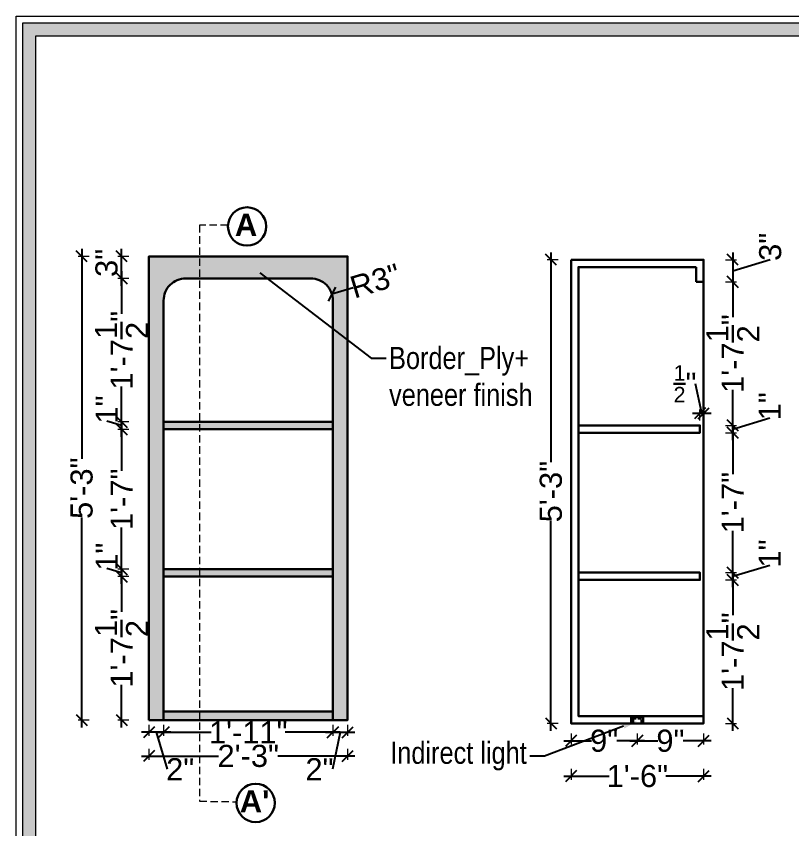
# Model space of a CAD drawing. Header units: millimetres. Extents: x 56222 to 3066687, y -650199 to -121287.
# Drawn here: x 135379.2 to 135484.5, y -182868.9 to -182758.6 of the extents above; entities that cross this region are included whole.
import ezdxf
from ezdxf import colors
from ezdxf.entities.mleader import LeaderData, LeaderLine
from ezdxf.math import Vec2, Vec3

# ---------------------------------------------------------------- set-up
doc = ezdxf.new("R2010")
doc.units = ezdxf.units.MM
doc.header["$MEASUREMENT"] = 0
doc.header["$PDMODE"] = 35
doc.linetypes.add('00 . GROUND FLOOR$0$DASHED', pattern=[0.75, 0.5, -0.25])
doc.linetypes.add('DASHEDX2', pattern=[1.5, 1, -0.5])
doc.layers.get('Defpoints').update_dxf_attribs({"color": 220})
doc.layers.add('AR HATCH-7', color=7, linetype='Continuous')
for name, color, linetype, lineweight in [('Dimension', 10, 'DASHEDX2', 20), ('FURNITURE', 32, 'Continuous', 9), ('FURNITURE-1', 252, 'Continuous', 13), ('GROUND FLOOR', 7, 'Continuous', 9), ('Text', 7, 'Continuous', 15), ('wall', 7, 'Continuous', 30)]:
    doc.layers.add(name, color=color, linetype=linetype, lineweight=lineweight)
doc.styles.add('Arial', font='arial.ttf')
doc.styles.get("Standard").update_dxf_attribs({"font": 'arial.ttf', "height": 6})
doc.styles.add('style4', font='ARIALN.TTF')
doc.dimstyles.new('Archana', dxfattribs={"dimtxt": 3, "dimasz": 1.5, "dimexe": 0.5, "dimexo": 0.5, "dimgap": 0, "dimtad": 0, "dimzin": 0, "dimdsep": 46, "dimlunit": 4, "dimtxsty": 'Arial', "dimblk": 'OBLIQUE', "dimcen": 0, "dimdle": 1, "dimclrd": 1, "dimclre": 1, "dimclrt": 5, "dimadec": 0, "dimazin": 0, "dimtfac": 1, "dimtofl": 0, "dimtmove": 1, "dimatfit": 3, "dimfxl": 1, "dimfxlon": 1, "dimtolj": 1, "dimtzin": 0, "dimlwd": 25, "dimlwe": -1, "dimarcsym": 0})

# ---------------------------------------------------------------- blocks, each defined once
blk = doc.blocks.new('_Oblique')
at = {"layer": 'wall', "color": 0, "lineweight": -2}
blk.add_line((-0.5, -0.5), (0.5, 0.5), dxfattribs=at)
blk = doc.blocks.new('*D467')
at = {"layer": 'Defpoints', "color": 0, "lineweight": 30, "transparency": 16777216}
for p in [(135422.21, -182854.13), (135424.21, -182854.13), (135424.21, -182855.79)]:
    blk.add_point(p, dxfattribs=at)
at = {"layer": 'FURNITURE', "color": 1, "transparency": 16777216}
for p, q in [((135422.21, -182854.79), (135422.21, -182856.29)), ((135424.21, -182854.79), (135424.21, -182856.29))]:
    blk.add_line(p, q, dxfattribs=at)
at = {"layer": 'FURNITURE', "color": 1, "lineweight": 25, "transparency": 16777216}
for p, q in [((135421.21, -182855.79), (135425.21, -182855.79)), ((135423.21, -182855.79), (135422.15, -182860.8))]:
    blk.add_line(p, q, dxfattribs=at)
at = {"layer": 'FURNITURE', "color": 1, "lineweight": 25, "transparency": 16777216, "xscale": 1.5, "yscale": 1.5, "zscale": 1.5, "rotation": 180}
blk.add_blockref('_Oblique', (135422.21, -182855.79), dxfattribs=at)
at = {"layer": 'FURNITURE', "color": 1, "lineweight": 25, "transparency": 16777216, "xscale": 1.5, "yscale": 1.5, "zscale": 1.5}
blk.add_blockref('_Oblique', (135424.21, -182855.79), dxfattribs=at)
at = {"layer": 'FURNITURE', "color": 5, "lineweight": 30, "transparency": 16777216, "insert": (135420.4, -182860.8), "char_height": 3, "attachment_point": 5, "style": 'Arial'}
blk.add_mtext('\\A1;2"', dxfattribs=at)
blk = doc.blocks.new('*D468')
at = {"layer": 'Defpoints', "color": 0, "lineweight": 30, "transparency": 16777216}
for p in [(135399.24, -182854.13), (135422.21, -182854.13), (135399.24, -182855.79)]:
    blk.add_point(p, dxfattribs=at)
at = {"layer": 'FURNITURE', "color": 1, "transparency": 16777216}
for p, q in [((135399.24, -182854.79), (135399.24, -182856.29)), ((135422.21, -182854.79), (135422.21, -182856.29))]:
    blk.add_line(p, q, dxfattribs=at)
at = {"layer": 'FURNITURE', "color": 1, "lineweight": 25, "transparency": 16777216}
for p, q in [((135398.24, -182855.79), (135405.71, -182855.79)), ((135423.21, -182855.79), (135415.74, -182855.79))]:
    blk.add_line(p, q, dxfattribs=at)
at = {"layer": 'FURNITURE', "color": 1, "lineweight": 25, "transparency": 16777216, "xscale": 1.5, "yscale": 1.5, "zscale": 1.5, "rotation": 180}
blk.add_blockref('_Oblique', (135399.24, -182855.79), dxfattribs=at)
at = {"layer": 'FURNITURE', "color": 1, "lineweight": 25, "transparency": 16777216, "xscale": 1.5, "yscale": 1.5, "zscale": 1.5}
blk.add_blockref('_Oblique', (135422.21, -182855.79), dxfattribs=at)
at = {"layer": 'FURNITURE', "color": 5, "lineweight": 30, "transparency": 16777216, "insert": (135410.73, -182855.79), "char_height": 3, "attachment_point": 5, "style": 'Arial'}
blk.add_mtext('\\A1;1\'-11"', dxfattribs=at)
blk = doc.blocks.new('*D469')
at = {"layer": 'Defpoints', "color": 0, "lineweight": 30, "transparency": 16777216}
for p in [(135397.24, -182854.13), (135399.24, -182854.13), (135397.24, -182855.79)]:
    blk.add_point(p, dxfattribs=at)
at = {"layer": 'FURNITURE', "color": 1, "transparency": 16777216}
for p, q in [((135397.24, -182854.79), (135397.24, -182856.29)), ((135399.24, -182854.79), (135399.24, -182856.29))]:
    blk.add_line(p, q, dxfattribs=at)
at = {"layer": 'FURNITURE', "color": 1, "lineweight": 25, "transparency": 16777216}
for p, q in [((135400.24, -182855.79), (135396.24, -182855.79)), ((135398.24, -182855.79), (135399.74, -182860.8))]:
    blk.add_line(p, q, dxfattribs=at)
at = {"layer": 'FURNITURE', "color": 1, "lineweight": 25, "transparency": 16777216, "xscale": 1.5, "yscale": 1.5, "zscale": 1.5, "rotation": 180}
blk.add_blockref('_Oblique', (135397.24, -182855.79), dxfattribs=at)
at = {"layer": 'FURNITURE', "color": 1, "lineweight": 25, "transparency": 16777216, "xscale": 1.5, "yscale": 1.5, "zscale": 1.5}
blk.add_blockref('_Oblique', (135399.24, -182855.79), dxfattribs=at)
at = {"layer": 'FURNITURE', "color": 5, "lineweight": 30, "transparency": 16777216, "insert": (135401.49, -182860.8), "char_height": 3, "attachment_point": 5, "style": 'Arial'}
blk.add_mtext('\\A1;2"', dxfattribs=at)
blk = doc.blocks.new('*D470')
at = {"layer": 'Defpoints', "color": 0, "lineweight": 30, "transparency": 16777216}
for p in [(135393.53, -182834.65), (135399.24, -182834.65), (135397.24, -182854.13)]:
    blk.add_point(p, dxfattribs=at)
at = {"layer": 'FURNITURE', "color": 1, "lineweight": 25, "transparency": 16777216}
for p, q in [((135393.53, -182833.65), (135393.53, -182839.45)), ((135393.53, -182855.13), (135393.53, -182849.33))]:
    blk.add_line(p, q, dxfattribs=at)
at = {"layer": 'FURNITURE', "color": 1, "transparency": 16777216}
for p, q in [((135394.53, -182834.65), (135393.03, -182834.65)), ((135394.53, -182854.13), (135393.03, -182854.13))]:
    blk.add_line(p, q, dxfattribs=at)
at = {"layer": 'FURNITURE', "color": 1, "lineweight": 25, "transparency": 16777216, "xscale": 1.5, "yscale": 1.5, "zscale": 1.5}
for p, rotation in [((135393.53, -182834.65), 90), ((135393.53, -182854.13), 270)]:
    blk.add_blockref('_Oblique', p, dxfattribs=dict(at, rotation=rotation))
at = {"layer": 'FURNITURE', "color": 5, "lineweight": 30, "transparency": 16777216, "insert": (135393.53, -182844.39), "char_height": 3, "attachment_point": 5, "rotation": 90, "style": 'Arial'}
blk.add_mtext('\\A1;1\'-7{\\H1x;\\S1/2;}"', dxfattribs=at)
blk = doc.blocks.new('*D471')
at = {"layer": 'Defpoints', "color": 0, "lineweight": 30, "transparency": 16777216}
for p in [(135393.53, -182833.65), (135399.24, -182833.65), (135399.24, -182834.65)]:
    blk.add_point(p, dxfattribs=at)
at = {"layer": 'FURNITURE', "color": 1, "lineweight": 25, "transparency": 16777216}
for p, q in [((135393.53, -182835.65), (135393.53, -182832.65)), ((135393.53, -182834.15), (135391.52, -182833.55))]:
    blk.add_line(p, q, dxfattribs=at)
at = {"layer": 'FURNITURE', "color": 1, "transparency": 16777216}
for p, q in [((135394.53, -182833.65), (135393.03, -182833.65)), ((135394.53, -182834.65), (135393.03, -182834.65))]:
    blk.add_line(p, q, dxfattribs=at)
at = {"layer": 'FURNITURE', "color": 1, "lineweight": 25, "transparency": 16777216, "xscale": 1.5, "yscale": 1.5, "zscale": 1.5}
for p, rotation in [((135393.53, -182833.65), 90), ((135393.53, -182834.65), 270)]:
    blk.add_blockref('_Oblique', p, dxfattribs=dict(at, rotation=rotation))
at = {"layer": 'FURNITURE', "color": 5, "lineweight": 30, "transparency": 16777216, "insert": (135391.52, -182831.96), "char_height": 3, "attachment_point": 5, "rotation": 90, "style": 'Arial'}
blk.add_mtext('\\A1;1"', dxfattribs=at)
blk = doc.blocks.new('*D472')
at = {"layer": 'Defpoints', "color": 0, "lineweight": 30, "transparency": 16777216}
for p in [(135393.53, -182814.67), (135399.24, -182814.67), (135399.24, -182833.65)]:
    blk.add_point(p, dxfattribs=at)
at = {"layer": 'FURNITURE', "color": 1, "lineweight": 25, "transparency": 16777216}
for p, q in [((135393.53, -182813.67), (135393.53, -182820.31)), ((135393.53, -182834.65), (135393.53, -182828))]:
    blk.add_line(p, q, dxfattribs=at)
at = {"layer": 'FURNITURE', "color": 1, "transparency": 16777216}
for p, q in [((135394.53, -182814.67), (135393.03, -182814.67)), ((135394.53, -182833.65), (135393.03, -182833.65))]:
    blk.add_line(p, q, dxfattribs=at)
at = {"layer": 'FURNITURE', "color": 1, "lineweight": 25, "transparency": 16777216, "xscale": 1.5, "yscale": 1.5, "zscale": 1.5}
for p, rotation in [((135393.53, -182814.67), 90), ((135393.53, -182833.65), 270)]:
    blk.add_blockref('_Oblique', p, dxfattribs=dict(at, rotation=rotation))
at = {"layer": 'FURNITURE', "color": 5, "lineweight": 30, "transparency": 16777216, "insert": (135393.53, -182824.16), "char_height": 3, "attachment_point": 5, "rotation": 90, "style": 'Arial'}
blk.add_mtext('\\A1;1\'-7"', dxfattribs=at)
blk = doc.blocks.new('*D473')
at = {"layer": 'Defpoints', "color": 0, "lineweight": 30, "transparency": 16777216}
for p in [(135393.53, -182813.67), (135399.24, -182813.67), (135399.24, -182814.67)]:
    blk.add_point(p, dxfattribs=at)
at = {"layer": 'FURNITURE', "color": 1, "lineweight": 25, "transparency": 16777216}
for p, q in [((135393.53, -182814.17), (135391.52, -182813.57)), ((135393.53, -182815.67), (135393.53, -182812.67))]:
    blk.add_line(p, q, dxfattribs=at)
at = {"layer": 'FURNITURE', "color": 1, "transparency": 16777216}
for p, q in [((135394.53, -182813.67), (135393.03, -182813.67)), ((135394.53, -182814.67), (135393.03, -182814.67))]:
    blk.add_line(p, q, dxfattribs=at)
at = {"layer": 'FURNITURE', "color": 1, "lineweight": 25, "transparency": 16777216, "xscale": 1.5, "yscale": 1.5, "zscale": 1.5}
for p, rotation in [((135393.53, -182813.67), 90), ((135393.53, -182814.67), 270)]:
    blk.add_blockref('_Oblique', p, dxfattribs=dict(at, rotation=rotation))
at = {"layer": 'FURNITURE', "color": 5, "lineweight": 30, "transparency": 16777216, "insert": (135391.52, -182811.98), "char_height": 3, "attachment_point": 5, "rotation": 90, "style": 'Arial'}
blk.add_mtext('\\A1;1"', dxfattribs=at)
blk = doc.blocks.new('*D474')
at = {"layer": 'Defpoints', "color": 0, "lineweight": 30, "transparency": 16777216}
for p in [(135393.53, -182794.19), (135404.26, -182794.19), (135399.24, -182813.67)]:
    blk.add_point(p, dxfattribs=at)
at = {"layer": 'FURNITURE', "color": 1, "lineweight": 25, "transparency": 16777216}
for p, q in [((135393.53, -182793.19), (135393.53, -182798.99)), ((135393.53, -182814.67), (135393.53, -182808.87))]:
    blk.add_line(p, q, dxfattribs=at)
at = {"layer": 'FURNITURE', "color": 1, "transparency": 16777216}
for p, q in [((135394.53, -182794.19), (135393.03, -182794.19)), ((135394.53, -182813.67), (135393.03, -182813.67))]:
    blk.add_line(p, q, dxfattribs=at)
at = {"layer": 'FURNITURE', "color": 1, "lineweight": 25, "transparency": 16777216, "xscale": 1.5, "yscale": 1.5, "zscale": 1.5}
for p, rotation in [((135393.53, -182794.19), 90), ((135393.53, -182813.67), 270)]:
    blk.add_blockref('_Oblique', p, dxfattribs=dict(at, rotation=rotation))
at = {"layer": 'FURNITURE', "color": 5, "lineweight": 30, "transparency": 16777216, "insert": (135393.53, -182803.93), "char_height": 3, "attachment_point": 5, "rotation": 90, "style": 'Arial'}
blk.add_mtext('\\A1;1\'-7{\\H1x;\\S1/2;}"', dxfattribs=at)
blk = doc.blocks.new('*D475')
at = {"layer": 'Defpoints', "color": 0, "lineweight": 30, "transparency": 16777216}
for p in [(135393.53, -182791.19), (135404.26, -182791.19), (135404.26, -182794.19)]:
    blk.add_point(p, dxfattribs=at)
at = {"layer": 'FURNITURE', "color": 1, "lineweight": 25, "transparency": 16777216}
blk.add_line((135393.53, -182795.19), (135393.53, -182790.19), dxfattribs=at)
at = {"layer": 'FURNITURE', "color": 1, "transparency": 16777216}
for p, q in [((135394.53, -182791.19), (135393.03, -182791.19)), ((135394.53, -182794.19), (135393.03, -182794.19))]:
    blk.add_line(p, q, dxfattribs=at)
at = {"layer": 'FURNITURE', "color": 1, "lineweight": 25, "transparency": 16777216, "xscale": 1.5, "yscale": 1.5, "zscale": 1.5}
for p, rotation in [((135393.53, -182791.19), 90), ((135393.53, -182794.19), 270)]:
    blk.add_blockref('_Oblique', p, dxfattribs=dict(at, rotation=rotation))
at = {"layer": 'FURNITURE', "color": 5, "lineweight": 30, "transparency": 16777216, "insert": (135391.5, -182792.08), "char_height": 3, "attachment_point": 5, "rotation": 90, "style": 'Arial'}
blk.add_mtext('\\A1;3"', dxfattribs=at)
blk = doc.blocks.new('*D476')
at = {"layer": 'Defpoints', "color": 0, "lineweight": 30, "transparency": 16777216}
for p in [(135397.24, -182791.19), (135388.12, -182854.13), (135397.24, -182854.13)]:
    blk.add_point(p, dxfattribs=at)
at = {"layer": 'FURNITURE', "color": 1, "lineweight": 25, "transparency": 16777216}
for p, q in [((135388.12, -182790.19), (135388.12, -182818.67)), ((135388.12, -182855.13), (135388.12, -182826.65))]:
    blk.add_line(p, q, dxfattribs=at)
at = {"layer": 'FURNITURE', "color": 1, "transparency": 16777216}
for p, q in [((135389.12, -182791.19), (135387.62, -182791.19)), ((135389.12, -182854.13), (135387.62, -182854.13))]:
    blk.add_line(p, q, dxfattribs=at)
at = {"layer": 'FURNITURE', "color": 1, "lineweight": 25, "transparency": 16777216, "xscale": 1.5, "yscale": 1.5, "zscale": 1.5}
for p, rotation in [((135388.12, -182791.19), 90), ((135388.12, -182854.13), 270)]:
    blk.add_blockref('_Oblique', p, dxfattribs=dict(at, rotation=rotation))
at = {"layer": 'FURNITURE', "color": 5, "lineweight": 30, "transparency": 16777216, "insert": (135388.12, -182822.66), "char_height": 3, "attachment_point": 5, "rotation": 90, "style": 'Arial'}
blk.add_mtext('\\A1;5\'-3"', dxfattribs=at)
blk = doc.blocks.new('*D477')
at = {"layer": 'Defpoints', "color": 0, "lineweight": 30, "transparency": 16777216}
for p in [(135397.24, -182854.13), (135424.21, -182854.13), (135424.21, -182859.01)]:
    blk.add_point(p, dxfattribs=at)
at = {"layer": 'FURNITURE', "color": 1, "transparency": 16777216}
for p, q in [((135397.24, -182858.01), (135397.24, -182859.51)), ((135424.21, -182858.01), (135424.21, -182859.51))]:
    blk.add_line(p, q, dxfattribs=at)
at = {"layer": 'FURNITURE', "color": 1, "lineweight": 25, "transparency": 16777216}
for p, q in [((135396.24, -182859.01), (135406.71, -182859.01)), ((135425.21, -182859.01), (135414.74, -182859.01))]:
    blk.add_line(p, q, dxfattribs=at)
at = {"layer": 'FURNITURE', "color": 1, "lineweight": 25, "transparency": 16777216, "xscale": 1.5, "yscale": 1.5, "zscale": 1.5, "rotation": 180}
blk.add_blockref('_Oblique', (135397.24, -182859.01), dxfattribs=at)
at = {"layer": 'FURNITURE', "color": 1, "lineweight": 25, "transparency": 16777216, "xscale": 1.5, "yscale": 1.5, "zscale": 1.5}
blk.add_blockref('_Oblique', (135424.21, -182859.01), dxfattribs=at)
at = {"layer": 'FURNITURE', "color": 5, "lineweight": 30, "transparency": 16777216, "insert": (135410.73, -182859.01), "char_height": 3, "attachment_point": 5, "style": 'Arial'}
blk.add_mtext('\\A1;2\'-3"', dxfattribs=at)
blk = doc.blocks.new('*D482')
at = {"layer": 'Defpoints', "color": 0, "lineweight": 30, "transparency": 16777216}
for p in [(135422.08, -182796.32), (135419.21, -182797.19)]:
    blk.add_point(p, dxfattribs=at)
at = {"layer": 'FURNITURE', "color": 1, "lineweight": 25, "transparency": 16777216}
blk.add_line((135424.95, -182795.45), (135422.08, -182796.32), dxfattribs=at)
at = {"layer": 'FURNITURE', "color": 1, "lineweight": 25, "transparency": 16777216, "xscale": 1.5, "yscale": 1.5, "zscale": 1.5, "rotation": 196.8967828973876}
blk.add_blockref('_Oblique', (135422.08, -182796.32), dxfattribs=at)
at = {"layer": 'FURNITURE', "color": 5, "lineweight": 30, "transparency": 16777216, "insert": (135427.98, -182794.53), "char_height": 3, "attachment_point": 5, "rotation": 16.8968, "style": 'Arial'}
blk.add_mtext('\\A1;R3"', dxfattribs=at)
blk = doc.blocks.new('*D483')
at = {"layer": 'Defpoints', "color": 0, "lineweight": 30, "transparency": 16777216}
for p in [(135454.55, -182854.58), (135472.55, -182854.58), (135472.55, -182861.74)]:
    blk.add_point(p, dxfattribs=at)
at = {"layer": 'FURNITURE', "color": 1, "transparency": 16777216}
for p, q in [((135454.55, -182860.74), (135454.55, -182862.24)), ((135472.55, -182860.74), (135472.55, -182862.24))]:
    blk.add_line(p, q, dxfattribs=at)
at = {"layer": 'FURNITURE', "color": 1, "lineweight": 25, "transparency": 16777216}
for p, q in [((135453.55, -182861.74), (135459.71, -182861.74)), ((135473.55, -182861.74), (135467.4, -182861.74))]:
    blk.add_line(p, q, dxfattribs=at)
at = {"layer": 'FURNITURE', "color": 1, "lineweight": 25, "transparency": 16777216, "xscale": 1.5, "yscale": 1.5, "zscale": 1.5, "rotation": 180}
blk.add_blockref('_Oblique', (135454.55, -182861.74), dxfattribs=at)
at = {"layer": 'FURNITURE', "color": 1, "lineweight": 25, "transparency": 16777216, "xscale": 1.5, "yscale": 1.5, "zscale": 1.5}
blk.add_blockref('_Oblique', (135472.55, -182861.74), dxfattribs=at)
at = {"layer": 'FURNITURE', "color": 5, "lineweight": 30, "transparency": 16777216, "insert": (135463.55, -182861.74), "char_height": 3, "attachment_point": 5, "style": 'Arial'}
blk.add_mtext('\\A1;1\'-6"', dxfattribs=at)
blk = doc.blocks.new('*D484')
at = {"layer": 'Defpoints', "color": 0, "lineweight": 30, "transparency": 16777216}
for p in [(135451.82, -182791.65), (135454.49, -182791.65), (135454.49, -182854.58)]:
    blk.add_point(p, dxfattribs=at)
at = {"layer": 'FURNITURE', "color": 1, "lineweight": 25, "transparency": 16777216}
for p, q in [((135451.82, -182790.65), (135451.82, -182819.13)), ((135451.82, -182855.58), (135451.82, -182827.1))]:
    blk.add_line(p, q, dxfattribs=at)
at = {"layer": 'FURNITURE', "color": 1, "transparency": 16777216}
for p, q in [((135452.82, -182791.65), (135451.32, -182791.65)), ((135452.82, -182854.58), (135451.32, -182854.58))]:
    blk.add_line(p, q, dxfattribs=at)
at = {"layer": 'FURNITURE', "color": 1, "lineweight": 25, "transparency": 16777216, "xscale": 1.5, "yscale": 1.5, "zscale": 1.5}
for p, rotation in [((135451.82, -182791.65), 90), ((135451.82, -182854.58), 270)]:
    blk.add_blockref('_Oblique', p, dxfattribs=dict(at, rotation=rotation))
at = {"layer": 'FURNITURE', "color": 5, "lineweight": 30, "transparency": 16777216, "insert": (135451.82, -182823.12), "char_height": 3, "attachment_point": 5, "rotation": 90, "style": 'Arial'}
blk.add_mtext('\\A1;5\'-3"', dxfattribs=at)
blk = doc.blocks.new('*D485')
at = {"layer": 'Defpoints', "color": 0, "lineweight": 30, "transparency": 16777216}
for p in [(135472.55, -182791.65), (135472.55, -182794.65), (135476.5, -182794.65)]:
    blk.add_point(p, dxfattribs=at)
at = {"layer": 'FURNITURE', "color": 1, "lineweight": 25, "transparency": 16777216}
for p, q in [((135476.5, -182790.65), (135476.5, -182795.65)), ((135476.5, -182793.15), (135481.6, -182791.62))]:
    blk.add_line(p, q, dxfattribs=at)
at = {"layer": 'FURNITURE', "color": 1, "transparency": 16777216}
for p, q in [((135475.5, -182791.65), (135477, -182791.65)), ((135475.5, -182794.65), (135477, -182794.65))]:
    blk.add_line(p, q, dxfattribs=at)
at = {"layer": 'FURNITURE', "color": 1, "lineweight": 25, "transparency": 16777216, "xscale": 1.5, "yscale": 1.5, "zscale": 1.5}
for p, rotation in [((135476.5, -182791.65), 90), ((135476.5, -182794.65), 270)]:
    blk.add_blockref('_Oblique', p, dxfattribs=dict(at, rotation=rotation))
at = {"layer": 'FURNITURE', "color": 5, "lineweight": 30, "transparency": 16777216, "insert": (135481.6, -182789.9), "char_height": 3, "attachment_point": 5, "rotation": 90, "style": 'Arial'}
blk.add_mtext('\\A1;3"', dxfattribs=at)
blk = doc.blocks.new('*D486')
at = {"layer": 'Defpoints', "color": 0, "lineweight": 30, "transparency": 16777216}
for p in [(135471.55, -182835.11), (135472.55, -182854.58), (135476.5, -182854.58)]:
    blk.add_point(p, dxfattribs=at)
at = {"layer": 'FURNITURE', "color": 1, "lineweight": 25, "transparency": 16777216}
for p, q in [((135476.5, -182834.11), (135476.5, -182839.91)), ((135476.5, -182855.58), (135476.5, -182849.79))]:
    blk.add_line(p, q, dxfattribs=at)
at = {"layer": 'FURNITURE', "color": 1, "transparency": 16777216}
for p, q in [((135475.5, -182835.11), (135477, -182835.11)), ((135475.5, -182854.58), (135477, -182854.58))]:
    blk.add_line(p, q, dxfattribs=at)
at = {"layer": 'FURNITURE', "color": 1, "lineweight": 25, "transparency": 16777216, "xscale": 1.5, "yscale": 1.5, "zscale": 1.5}
for p, rotation in [((135476.5, -182835.11), 90), ((135476.5, -182854.58), 270)]:
    blk.add_blockref('_Oblique', p, dxfattribs=dict(at, rotation=rotation))
at = {"layer": 'FURNITURE', "color": 5, "lineweight": 30, "transparency": 16777216, "insert": (135476.5, -182844.85), "char_height": 3, "attachment_point": 5, "rotation": 90, "style": 'Arial'}
blk.add_mtext('\\A1;1\'-7{\\H1x;\\S1/2;}"', dxfattribs=at)
blk = doc.blocks.new('*D521')
at = {"layer": 'Defpoints', "color": 0, "lineweight": 30, "transparency": 16777216}
for p in [(135471.55, -182834.11), (135476.5, -182834.11), (135471.55, -182835.11)]:
    blk.add_point(p, dxfattribs=at)
at = {"layer": 'FURNITURE', "color": 1, "lineweight": 25, "transparency": 16777216}
for p, q in [((135476.5, -182834.61), (135481.52, -182833.1)), ((135476.5, -182836.11), (135476.5, -182833.11))]:
    blk.add_line(p, q, dxfattribs=at)
at = {"layer": 'FURNITURE', "color": 1, "transparency": 16777216}
for p, q in [((135475.5, -182834.11), (135477, -182834.11)), ((135475.5, -182835.11), (135477, -182835.11))]:
    blk.add_line(p, q, dxfattribs=at)
at = {"layer": 'FURNITURE', "color": 1, "lineweight": 25, "transparency": 16777216, "xscale": 1.5, "yscale": 1.5, "zscale": 1.5}
for p, rotation in [((135476.5, -182834.11), 90), ((135476.5, -182835.11), 270)]:
    blk.add_blockref('_Oblique', p, dxfattribs=dict(at, rotation=rotation))
at = {"layer": 'FURNITURE', "color": 5, "lineweight": 30, "transparency": 16777216, "insert": (135481.52, -182831.52), "char_height": 3, "attachment_point": 5, "rotation": 90, "style": 'Arial'}
blk.add_mtext('\\A1;1"', dxfattribs=at)
blk = doc.blocks.new('*D522')
at = {"layer": 'Defpoints', "color": 0, "lineweight": 30, "transparency": 16777216}
for p in [(135471.55, -182815.13), (135476.5, -182815.13), (135471.55, -182834.11)]:
    blk.add_point(p, dxfattribs=at)
at = {"layer": 'FURNITURE', "color": 1, "lineweight": 25, "transparency": 16777216}
for p, q in [((135476.5, -182814.13), (135476.5, -182820.77)), ((135476.5, -182835.11), (135476.5, -182828.46))]:
    blk.add_line(p, q, dxfattribs=at)
at = {"layer": 'FURNITURE', "color": 1, "transparency": 16777216}
for p, q in [((135475.5, -182815.13), (135477, -182815.13)), ((135475.5, -182834.11), (135477, -182834.11))]:
    blk.add_line(p, q, dxfattribs=at)
at = {"layer": 'FURNITURE', "color": 1, "lineweight": 25, "transparency": 16777216, "xscale": 1.5, "yscale": 1.5, "zscale": 1.5}
for p, rotation in [((135476.5, -182815.13), 90), ((135476.5, -182834.11), 270)]:
    blk.add_blockref('_Oblique', p, dxfattribs=dict(at, rotation=rotation))
at = {"layer": 'FURNITURE', "color": 5, "lineweight": 30, "transparency": 16777216, "insert": (135476.5, -182824.62), "char_height": 3, "attachment_point": 5, "rotation": 90, "style": 'Arial'}
blk.add_mtext('\\A1;1\'-7"', dxfattribs=at)
blk = doc.blocks.new('*D523')
at = {"layer": 'Defpoints', "color": 0, "lineweight": 30, "transparency": 16777216}
for p in [(135471.55, -182814.13), (135476.5, -182814.13), (135471.55, -182815.13)]:
    blk.add_point(p, dxfattribs=at)
at = {"layer": 'FURNITURE', "color": 1, "lineweight": 25, "transparency": 16777216}
for p, q in [((135476.5, -182814.63), (135481.52, -182813.12)), ((135476.5, -182816.13), (135476.5, -182813.13))]:
    blk.add_line(p, q, dxfattribs=at)
at = {"layer": 'FURNITURE', "color": 1, "transparency": 16777216}
for p, q in [((135475.5, -182814.13), (135477, -182814.13)), ((135475.5, -182815.13), (135477, -182815.13))]:
    blk.add_line(p, q, dxfattribs=at)
at = {"layer": 'FURNITURE', "color": 1, "lineweight": 25, "transparency": 16777216, "xscale": 1.5, "yscale": 1.5, "zscale": 1.5}
for p, rotation in [((135476.5, -182814.13), 90), ((135476.5, -182815.13), 270)]:
    blk.add_blockref('_Oblique', p, dxfattribs=dict(at, rotation=rotation))
at = {"layer": 'FURNITURE', "color": 5, "lineweight": 30, "transparency": 16777216, "insert": (135481.52, -182811.54), "char_height": 3, "attachment_point": 5, "rotation": 90, "style": 'Arial'}
blk.add_mtext('\\A1;1"', dxfattribs=at)
blk = doc.blocks.new('*D524')
at = {"layer": 'Defpoints', "color": 0, "lineweight": 30, "transparency": 16777216}
for p in [(135471.55, -182794.65), (135476.5, -182794.65), (135471.55, -182814.13)]:
    blk.add_point(p, dxfattribs=at)
at = {"layer": 'FURNITURE', "color": 1, "lineweight": 25, "transparency": 16777216}
for p, q in [((135476.5, -182793.65), (135476.5, -182799.45)), ((135476.5, -182815.13), (135476.5, -182809.33))]:
    blk.add_line(p, q, dxfattribs=at)
at = {"layer": 'FURNITURE', "color": 1, "transparency": 16777216}
for p, q in [((135475.5, -182794.65), (135477, -182794.65)), ((135475.5, -182814.13), (135477, -182814.13))]:
    blk.add_line(p, q, dxfattribs=at)
at = {"layer": 'FURNITURE', "color": 1, "lineweight": 25, "transparency": 16777216, "xscale": 1.5, "yscale": 1.5, "zscale": 1.5}
for p, rotation in [((135476.5, -182794.65), 90), ((135476.5, -182814.13), 270)]:
    blk.add_blockref('_Oblique', p, dxfattribs=dict(at, rotation=rotation))
at = {"layer": 'FURNITURE', "color": 5, "lineweight": 30, "transparency": 16777216, "insert": (135476.5, -182804.39), "char_height": 3, "attachment_point": 5, "rotation": 90, "style": 'Arial'}
blk.add_mtext('\\A1;1\'-7{\\H1x;\\S1/2;}"', dxfattribs=at)
blk = doc.blocks.new('*D525')
at = {"layer": 'Defpoints', "color": 0, "lineweight": 30, "transparency": 16777216}
for p in [(135472.55, -182812.48), (135472.05, -182814.16), (135472.55, -182814.13)]:
    blk.add_point(p, dxfattribs=at)
at = {"layer": 'FURNITURE', "color": 1, "lineweight": 25, "transparency": 16777216}
for p, q in [((135472.3, -182812.48), (135471.43, -182808.49)), ((135471.05, -182812.48), (135473.55, -182812.48))]:
    blk.add_line(p, q, dxfattribs=at)
at = {"layer": 'FURNITURE', "color": 1, "transparency": 16777216}
for p, q in [((135472.05, -182813.48), (135472.05, -182811.98)), ((135472.55, -182813.48), (135472.55, -182811.98))]:
    blk.add_line(p, q, dxfattribs=at)
at = {"layer": 'FURNITURE', "color": 1, "lineweight": 25, "transparency": 16777216, "xscale": 1.5, "yscale": 1.5, "zscale": 1.5, "rotation": 180}
blk.add_blockref('_Oblique', (135472.05, -182812.48), dxfattribs=at)
at = {"layer": 'FURNITURE', "color": 1, "lineweight": 25, "transparency": 16777216, "xscale": 1.5, "yscale": 1.5, "zscale": 1.5}
blk.add_blockref('_Oblique', (135472.55, -182812.48), dxfattribs=at)
at = {"layer": 'FURNITURE', "color": 5, "lineweight": 30, "transparency": 16777216, "insert": (135470.02, -182808.49), "char_height": 3, "attachment_point": 5, "style": 'Arial'}
blk.add_mtext('\\A1;{\\H0.7x;\\S1/2;}"', dxfattribs=at)
blk = doc.blocks.new('*D863')
at = {"layer": 'Defpoints', "color": 0, "lineweight": 30, "transparency": 16777216}
for p in [(135454.55, -182853.58), (135463.53, -182854.58), (135463.53, -182856.95)]:
    blk.add_point(p, dxfattribs=at)
at = {"layer": 'GROUND FLOOR', "color": 1, "transparency": 16777216}
for p, q in [((135454.55, -182855.95), (135454.55, -182857.45)), ((135463.53, -182855.95), (135463.53, -182857.45))]:
    blk.add_line(p, q, dxfattribs=at)
at = {"layer": 'GROUND FLOOR', "color": 1, "lineweight": 25, "transparency": 16777216}
for p, q in [((135453.55, -182856.95), (135457.32, -182856.95)), ((135464.53, -182856.95), (135460.76, -182856.95))]:
    blk.add_line(p, q, dxfattribs=at)
at = {"layer": 'GROUND FLOOR', "color": 1, "lineweight": 25, "transparency": 16777216, "xscale": 1.5, "yscale": 1.5, "zscale": 1.5, "rotation": 180}
blk.add_blockref('_Oblique', (135454.55, -182856.95), dxfattribs=at)
at = {"layer": 'GROUND FLOOR', "color": 1, "lineweight": 25, "transparency": 16777216, "xscale": 1.5, "yscale": 1.5, "zscale": 1.5}
blk.add_blockref('_Oblique', (135463.53, -182856.95), dxfattribs=at)
at = {"layer": 'GROUND FLOOR', "color": 5, "lineweight": 30, "transparency": 16777216, "insert": (135459.04, -182856.95), "char_height": 3, "attachment_point": 5, "style": 'Arial'}
blk.add_mtext('\\A1;9"', dxfattribs=at)
blk = doc.blocks.new('*D864')
at = {"layer": 'Defpoints', "color": 0, "lineweight": 30, "transparency": 16777216}
for p in [(135463.53, -182854.58), (135472.55, -182854.58), (135472.55, -182856.95)]:
    blk.add_point(p, dxfattribs=at)
at = {"layer": 'GROUND FLOOR', "color": 1, "transparency": 16777216}
for p, q in [((135463.53, -182855.95), (135463.53, -182857.45)), ((135472.55, -182855.95), (135472.55, -182857.45))]:
    blk.add_line(p, q, dxfattribs=at)
at = {"layer": 'GROUND FLOOR', "color": 1, "lineweight": 25, "transparency": 16777216}
for p, q in [((135462.53, -182856.95), (135466.32, -182856.95)), ((135473.55, -182856.95), (135469.76, -182856.95))]:
    blk.add_line(p, q, dxfattribs=at)
at = {"layer": 'GROUND FLOOR', "color": 1, "lineweight": 25, "transparency": 16777216, "xscale": 1.5, "yscale": 1.5, "zscale": 1.5, "rotation": 180}
blk.add_blockref('_Oblique', (135463.53, -182856.95), dxfattribs=at)
at = {"layer": 'GROUND FLOOR', "color": 1, "lineweight": 25, "transparency": 16777216, "xscale": 1.5, "yscale": 1.5, "zscale": 1.5}
blk.add_blockref('_Oblique', (135472.55, -182856.95), dxfattribs=at)
at = {"layer": 'GROUND FLOOR', "color": 5, "lineweight": 30, "transparency": 16777216, "insert": (135468.04, -182856.95), "char_height": 3, "attachment_point": 5, "style": 'Arial'}
blk.add_mtext('\\A1;9"', dxfattribs=at)

msp = doc.modelspace()

# ---------------------------------------------------------------- hatches: boundary and pattern name
at = {"layer": 'AR HATCH-7', "lineweight": 30, "true_color": 0xb5af9b}
h = msp.add_hatch(color=253, dxfattribs=at)
h.dxf.hatch_style = 1
h.paths.add_polyline_path([(135424.214, -182791.191), (135397.238, -182791.191), (135397.238, -182854.126), (135399.238, -182854.126), (135399.238, -182797.191, -0.4142136), (135402.238, -182794.191), (135419.214, -182794.191, -0.4142136), (135422.214, -182797.191), (135422.214, -182854.126), (135424.214, -182854.126)])
h = msp.add_hatch(color=253, dxfattribs=at)
h.dxf.hatch_style = 1
h.paths.add_polyline_path([(135422.214, -182813.669), (135399.238, -182813.669), (135399.238, -182814.669), (135422.214, -182814.669)])
h = msp.add_hatch(color=253, dxfattribs=at)
h.dxf.hatch_style = 1
h.paths.add_polyline_path([(135422.214, -182833.647), (135399.238, -182833.647), (135399.238, -182834.647), (135422.214, -182834.647)])
h = msp.add_hatch(color=253, dxfattribs=at)
h.dxf.hatch_style = 1
h.paths.add_polyline_path([(135422.214, -182852.963), (135404.108, -182852.963), (135404.108, -182854.126), (135422.214, -182854.126)])
h.paths.add_polyline_path([(135404.108, -182852.963), (135399.238, -182852.963), (135399.238, -182854.126), (135404.108, -182854.126)])
at = {"layer": 'Dimension', "linetype": 'Continuous', "true_color": 0xd39e00}
h = msp.add_hatch(color=42, dxfattribs=at)
h.paths.add_polyline_path([(135380.125, -182759.496), (135380.125, -182938.06), (135633.813, -182938.06), (135633.813, -182759.496)])
h.paths.add_polyline_path([(135381.906, -182761.276), (135632.033, -182761.276), (135632.033, -182936.28), (135381.906, -182936.28)], flags=16)

# ---------------------------------------------------------------- linework, layer by layer
at = {"layer": 'Dimension', "color": 42, "linetype": 'Continuous', "true_color": 0xd39e00}
for points in [[(135379.235, -182758.605), (135634.703, -182758.605), (135634.703, -182938.95), (135379.235, -182938.95)], [(135380.125, -182759.496), (135633.813, -182759.496), (135633.813, -182938.06), (135380.125, -182938.06)], [(135381.906, -182761.276), (135632.033, -182761.276), (135632.033, -182936.28), (135381.906, -182936.28)]]:
    msp.add_lwpolyline(points, close=True, dxfattribs=at)
at = {"layer": 'FURNITURE', "lineweight": 30}
for p, q in [((135471.552, -182792.65), (135471.552, -182794.65)), ((135472.552, -182792.65), (135472.552, -182794.65)), ((135471.552, -182794.65), (135472.552, -182794.65)), ((135422.214, -182813.669), (135399.238, -182813.669)), ((135422.214, -182814.669), (135399.238, -182814.669)), ((135422.214, -182833.647), (135399.238, -182833.647)), ((135422.214, -182834.647), (135399.238, -182834.647)), ((135399.238, -182852.963), (135399.238, -182854.126)), ((135422.214, -182852.963), (135422.214, -182854.126))]:
    msp.add_line(p, q, dxfattribs=at)
for points in [[(135397.238, -182854.126), (135424.214, -182854.126), (135424.214, -182791.191), (135397.238, -182791.191)], [(135454.552, -182791.65), (135472.552, -182791.65), (135472.552, -182854.585), (135454.552, -182854.585)], [(135455.552, -182814.128), (135472.052, -182814.128), (135472.052, -182815.128), (135455.552, -182815.128)], [(135455.552, -182834.106), (135472.052, -182834.106), (135472.052, -182835.106), (135455.552, -182835.106)], [(135462.701, -182854.585), (135464.357, -182854.585), (135464.357, -182853.745), (135462.701, -182853.745)]]:
    msp.add_lwpolyline(points, close=True, dxfattribs=at)
msp.add_lwpolyline([(135472.552, -182792.65), (135472.552, -182853.585), (135455.552, -182853.585), (135455.552, -182792.65), (135471.552, -182792.65)], dxfattribs=at)
msp.add_lwpolyline([(135399.238, -182852.963), (135422.214, -182852.963), (135422.214, -182797.191, 0.4142136), (135419.214, -182794.191), (135402.238, -182794.191, 0.4142136), (135399.238, -182797.191)], format="xyb", close=True, dxfattribs=at)
at = {"layer": 'FURNITURE-1', "color": 251, "linetype": 'DASHEDX2', "true_color": 0x636466, "elevation": 1.491}
msp.add_lwpolyline([(135407.979, -182786.975), (135404.108, -182786.975), (135404.108, -182865.14), (135409.142, -182865.212)], dxfattribs=at)
at = {"layer": 'FURNITURE-1', "color": 1, "linetype": 'ByBlock', "lineweight": 30}
for centre in [(135410.574, -182787.136, 1.491), (135411.737, -182865.374, 1.491)]:
    msp.add_circle(centre, 2.6, dxfattribs=at)
at = {"layer": 'GROUND FLOOR', "color": 3, "linetype": '00 . GROUND FLOOR$0$DASHED', "lineweight": 30}
msp.add_lwpolyline([(135462.977, -182854.585), (135464.126, -182854.585), (135464.126, -182853.926), (135462.977, -182853.926)], close=True, dxfattribs=at)

# ---------------------------------------------------------------- texts
at = {"layer": 'Text', "char_height": 3, "attachment_point": 5}
for s, insert in [('\\A1;{\\fArial|b1|i0|c0|p34;\\C1;A}', (135410.432, -182786.916, -0.794)), ("\\A1;{\\fArial|b1|i0|c0|p34;\\C1;A'}", (135411.596, -182865.154, -0.794))]:
    msp.add_mtext(s, dxfattribs=dict(at, insert=insert))

# ---------------------------------------------------------------- dimensions: what is measured, and where the dimension line sits
at = {"layer": 'FURNITURE', "lineweight": 30}
for base, p1, p2, picture, middle in [((135476.504, -182794.65), (135472.552, -182791.65), (135472.552, -182794.65), '*D485', (135481.602, -182791.62)), ((135388.11704, -182854.12569), (135397.23825, -182791.1907), (135397.23825, -182854.12569), '*D476', (135388.11704, -182822.6582)), ((135393.529, -182791.191), (135404.265, -182794.191), (135404.265, -182791.191), '*D475', (135391.496, -182792.081)), ((135451.82197, -182791.64959), (135454.48658, -182854.58458), (135454.48658, -182791.64959), '*D484', (135451.82197, -182823.11709)), ((135393.529, -182794.191), (135399.238, -182813.669), (135404.265, -182794.191), '*D474', (135393.529, -182803.93)), ((135476.504, -182794.65), (135471.552, -182814.128), (135471.552, -182794.65), '*D524', (135476.504, -182804.389)), ((135393.529, -182813.669), (135399.238, -182814.669), (135399.238, -182813.669), '*D473', (135391.523, -182813.567)), ((135476.504, -182814.128), (135471.552, -182815.128), (135471.552, -182814.128), '*D523', (135481.522, -182813.122)), ((135393.529, -182814.669), (135399.238, -182833.647), (135399.238, -182814.669), '*D472', (135393.529, -182824.158)), ((135476.504, -182815.128), (135471.552, -182834.106), (135471.552, -182815.128), '*D522', (135476.504, -182824.617)), ((135393.529, -182833.647), (135399.238, -182834.647), (135399.238, -182833.647), '*D471', (135391.523, -182833.546)), ((135476.504, -182834.106), (135471.552, -182835.106), (135471.552, -182834.106), '*D521', (135481.522, -182833.101)), ((135393.529, -182834.647), (135397.238, -182854.126), (135399.238, -182834.647), '*D470', (135393.529, -182844.387)), ((135476.504, -182854.585), (135471.552, -182835.106), (135472.552, -182854.585), '*D486', (135476.504, -182844.845))]:
    dim = msp.add_linear_dim(base=base, p1=p1, p2=p2, angle=90, dimstyle='Archana', dxfattribs=at)
    dim.commit()
    dim.dimension.update_dxf_attribs({"geometry": picture, "text_midpoint": middle})
dim = msp.add_radius_dim(center=(135419.214, -182797.191), mpoint=(135422.084, -182796.319), dimstyle='Archana', dxfattribs=at)
dim.commit()
dim.dimension.update_dxf_attribs({"geometry": '*D482', "text_midpoint": (135427.978, -182794.528)})
dim = msp.add_linear_dim(base=(135472.552, -182812.477), p1=(135472.052, -182814.159), p2=(135472.552, -182814.128), text='{\\H0.7x;\\S1/2;}"', dimstyle='Archana', dxfattribs=at)
dim.commit()
dim.dimension.update_dxf_attribs({"geometry": '*D525', "text_midpoint": (135471.429, -182808.494), "dimtype": 160})
for base, p1, p2, picture, middle in [((135397.238, -182855.786), (135399.238, -182854.126), (135397.238, -182854.126), '*D469', (135399.744, -182860.805)), ((135424.214, -182859.01), (135397.238, -182854.126), (135424.214, -182854.126), '*D477', (135410.726, -182859.01)), ((135399.238, -182855.786), (135422.214, -182854.126), (135399.238, -182854.126), '*D468', (135410.726, -182855.786)), ((135472.552, -182861.743), (135454.552, -182854.585), (135472.552, -182854.585), '*D483', (135463.552, -182861.743))]:
    dim = msp.add_linear_dim(base=base, p1=p1, p2=p2, dimstyle='Archana', dxfattribs=at)
    dim.commit()
    dim.dimension.update_dxf_attribs({"geometry": picture, "text_midpoint": middle})
dim = msp.add_linear_dim(base=(135424.214, -182855.786), p1=(135422.214, -182854.126), p2=(135424.214, -182854.126), dimstyle='Archana', dxfattribs=at)
dim.commit()
dim.dimension.update_dxf_attribs({"geometry": '*D467', "text_midpoint": (135422.147, -182860.805), "dimtype": 160})
at = {"layer": 'GROUND FLOOR', "lineweight": 30}
for base, p1, p2, picture, middle in [((135463.529, -182856.952), (135454.552, -182853.585), (135463.529, -182854.585), '*D863', (135459.04, -182856.952)), ((135472.552, -182856.952), (135463.529, -182854.585), (135472.552, -182854.585), '*D864', (135468.04, -182856.952))]:
    dim = msp.add_linear_dim(base=base, p1=p1, p2=p2, dimstyle='Archana', dxfattribs=at)
    dim.commit()
    dim.dimension.update_dxf_attribs({"geometry": picture, "text_midpoint": middle})

# ---------------------------------------------------------------- leaders
at = {"layer": 'Text', "color": 1, "lineweight": 0, "ltscale": 20}
ml = msp.add_multileader_mtext('Standard', dxfattribs=at)
ml.set_content('Border_Ply+\\Pveneer finish', color=1, style='style4')
ml.set_leader_properties()
ml.build(insert=Vec2(0, 0))
ml.multileader.update_dxf_attribs({"dogleg_length": 2.025, "arrow_head_size": 2})
ctx = ml.context
ctx.base_point, ctx.char_height, ctx.arrow_head_size, ctx.landing_gap_size, ctx.plane_origin = Vec3(135429.445, -182805.007), 3, 2, 0.4, Vec3(135365.317, -182794.662)
notes = []
notes.append((ctx, [(0, (1, 1, 0), (135427.421, -182805.007), (1, 0), 2.025, [(0, [(135410.726, -182792.219)], 0, [])])]))
ctx.mtext.insert = Vec3(135429.845, -182803.483)
ml = msp.add_multileader_mtext('Standard', dxfattribs=at)
ml.set_content('Indirect light', color=1, style='style4')
ml.set_leader_properties()
ml.build(insert=Vec2(0, 0))
ml.multileader.update_dxf_attribs({"dogleg_length": 2.025, "arrow_head_size": 2})
ctx = ml.context
ctx.base_point, ctx.char_height, ctx.arrow_head_size, ctx.landing_gap_size, ctx.plane_origin = Vec3(135429.952, -182859.009), 3, 2, 0.4, Vec3(135513.064, -182848.663)
ctx.text_align_type = 2
notes.append((ctx, [(0, (1, 1, 0), (135450.961, -182859.009), (-1, 0), 2.025, [(0, [(135463.552, -182854.255)], 0, [])])]))
ctx.mtext.insert, ctx.mtext.alignment = Vec3(135448.536, -182857.068), 3
for ctx, leaders in notes:
    for number, flags, end, landing, length, lines in leaders:
        leader = LeaderData()
        leader.index, (leader.has_last_leader_line, leader.has_dogleg_vector, leader.attachment_direction) = number, flags
        leader.last_leader_point, leader.dogleg_vector, leader.dogleg_length = Vec3(end), Vec3(landing), length
        for number, points, colour, breaks in lines:
            line = LeaderLine()
            line.index, line.vertices, line.color, line.breaks = number, Vec3.list(points), colors.encode_raw_color(colour), breaks
            leader.lines.append(line)
        ctx.leaders.append(leader)

doc.saveas('drawing.dxf')
